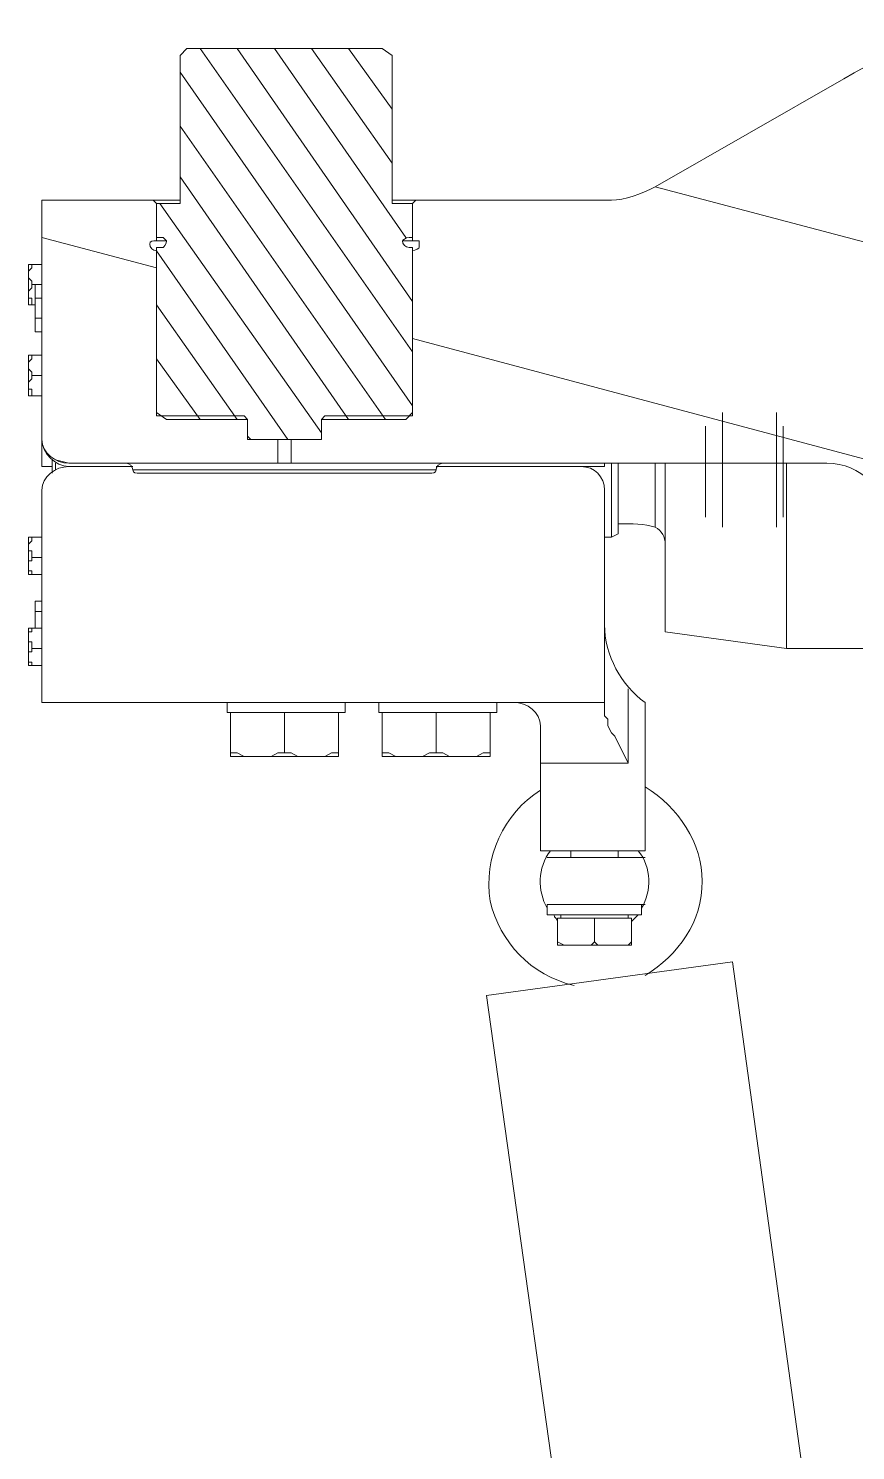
# Model space of a CAD drawing. Header units: millimetres. Extents: x 25083 to 52777, y 24772 to 45779.
# Drawn here: x 48889.7 to 48980.8, y 38674.1 to 38830.9 of the extents above; entities that cross this region are included whole.
import ezdxf

# ---------------------------------------------------------------- set-up
doc = ezdxf.new("R2010")
doc.units = ezdxf.units.MM

# ---------------------------------------------------------------- blocks, each defined once
blk = doc.blocks.new('zw$F4C5')
at = {"color": 7, "lineweight": 5}
for points in [[(16.71, 359.85), (17.45, 360.59)], [(38.99, 360.59), (17.45, 360.59)], [(40.11, 359.85), (38.99, 360.59)], [(16.71, 359.85), (16.71, 343.51)], [(40.11, 359.85), (40.11, 343.51)], [(89.87, 357.25), (69.07, 345.36)], [(1.49, 314.54), (1.49, 343.88)], [(16.71, 343.88), (1.49, 343.88)], [(13.74, 343.88), (14.11, 343.51)], [(14.11, 343.51), (14.11, 339.42)], [(16.34, 343.51), (14.11, 343.51)], [(16.71, 343.51), (14.11, 343.51)], [(64.25, 343.88), (40.11, 343.88)], [(42.33, 343.51), (40.11, 343.51)], [(42.33, 343.51), (40.11, 343.51)], [(42.71, 343.88), (42.33, 343.51)], [(42.33, 343.51), (42.33, 339.42)], [(14.11, 339.79), (14.85, 339.79)], [(14.11, 339.42), (15.23, 339.42)], [(14.11, 320.11), (14.11, 338.68)], [(14.11, 338.68), (14.85, 338.68)], [(41.22, 339.42), (42.33, 339.42)], [(41.96, 339.79), (42.33, 339.79)], [(41.96, 338.68), (42.33, 338.68)], [(42.33, 320.11), (42.33, 338.68)], [(0, 332.37), (0, 336.82)], [(0, 335.71), (0, 336.08), (0.37, 336.45), (0.37, 336.82)], [(1.49, 336.82), (0, 336.82)], [(0.37, 334.59), (0.37, 334.97), (0, 335.34), (0, 335.71)], [(0, 333.48), (0, 333.85), (0.37, 334.22), (0.37, 334.59)], [(1.49, 334.59), (0.37, 334.59)], [(0.74, 329.4), (0.74, 334.59)], [(0.74, 334.59), (1.49, 334.59)], [(0.37, 332.37), (0.37, 333.11), (0, 333.11), (0, 333.48)], [(0, 332.37), (0.74, 332.37)], [(0.74, 333.11), (1.49, 333.11)], [(0.74, 330.88), (1.49, 330.88)], [(0.74, 329.4), (1.49, 329.4)], [(0, 322.34), (0, 326.8)], [(0, 325.68), (0, 326.05), (0.37, 326.42), (0.37, 326.8)], [(1.49, 326.8), (0, 326.8)], [(0.37, 324.57), (0.37, 324.94), (0, 325.31), (0, 325.68)], [(0, 323.45), (0, 323.83), (0.37, 324.2), (0.37, 324.57)], [(1.49, 324.57), (0.37, 324.57)], [(0.37, 322.34), (0.37, 323.08), (0, 323.08), (0, 323.45)], [(0, 322.34), (1.49, 322.34)], [(14.11, 320.48), (15.23, 319.74)], [(23.77, 320.11), (14.11, 320.11)], [(24.14, 319.74), (15.23, 319.74)], [(23.77, 320.11), (24.14, 319.74)], [(24.14, 319.74), (24.14, 317.51)], [(32.68, 320.11), (32.31, 319.74)], [(32.31, 319.74), (32.31, 317.51)], [(41.59, 319.74), (32.31, 319.74)], [(42.33, 320.11), (32.68, 320.11)], [(42.33, 320.48), (41.59, 319.74)], [(76.5, 307.86), (76.5, 320.48)], [(82.44, 307.86), (82.44, 320.48)], [(24.14, 317.51), (24.14, 319.37)], [(32.31, 317.51), (32.31, 319.37)], [(74.64, 319), (74.64, 308.97)], [(83.18, 319), (83.18, 308.97)], [(24.14, 317.51), (24.51, 317.51)], [(32.31, 317.51), (24.14, 317.51)], [(27.48, 317.51), (27.48, 314.91)], [(28.97, 317.51), (28.97, 314.91)], [(32.31, 317.51), (31.94, 317.51)], [(2.6, 315.28), (2.6, 313.8)], [(1.49, 314.54), (2.6, 314.54)], [(2.97, 314.91), (2.97, 314.17)], [(4.46, 314.91), (88.01, 314.91)], [(4.46, 314.54), (11.51, 314.54)], [(11.51, 314.17), (44.93, 314.17)], [(44.19, 313.8), (12.25, 313.8)], [(44.93, 314.54), (63.5, 314.54)], [(63.5, 314.91), (63.5, 314.54)], [(64.25, 306.74), (64.25, 314.91)], [(64.99, 307.11), (64.99, 314.91)], [(69.07, 307.86), (69.07, 314.91)], [(70.19, 314.91), (70.19, 296.34)], [(83.56, 314.91), (83.56, 294.49)], [(1.49, 311.94), (1.49, 288.55)], [(63.5, 311.94), (63.5, 287.43)], [(0, 302.66), (0, 306.74)], [(0, 305.63), (0, 306), (0.37, 306.37), (0.37, 306.74)], [(1.49, 306.74), (0, 306.74)], [(0.37, 304.51), (0.37, 305.26), (0, 305.26), (0, 305.63)], [(63.5, 306.74), (64.25, 306.74)], [(64.99, 307.11), (64.25, 306.74)], [(0, 303.77), (0, 304.14), (0.37, 304.14), (0.37, 304.51)], [(1.49, 304.51), (0.37, 304.51)], [(0.37, 302.66), (0.37, 303.03), (0, 303.03), (0, 303.77)], [(0, 302.66), (1.49, 302.66)], [(0.74, 296.72), (0.74, 299.69)], [(0.74, 299.69), (1.49, 299.69)], [(0.74, 298.57), (1.49, 298.57)], [(0, 292.63), (0, 296.72)], [(0, 295.6), (0, 296.34), (0.37, 296.34), (0.37, 296.72)], [(1.49, 296.72), (0, 296.72)], [(70.19, 296.34), (83.56, 294.49)], [(0.37, 294.49), (0.37, 295.23), (0, 295.23), (0, 295.6)], [(0, 293.74), (0, 294.12), (0.37, 294.12), (0.37, 294.49)], [(0.37, 292.63), (0.37, 293), (0, 293), (0, 293.74)], [(1.49, 294.49), (0.37, 294.49)], [(83.56, 294.49), (94.7, 294.49)], [(0, 292.63), (1.49, 292.63)], [(66.1, 290.03), (66.1, 281.86)], [(63.5, 288.55), (1.49, 288.55)], [(21.91, 287.43), (21.91, 288.55)], [(34.91, 287.43), (34.91, 288.55)], [(38.62, 287.43), (38.62, 288.55)], [(51.62, 287.43), (51.62, 288.55)], [(67.96, 288.55), (67.96, 272.21)], [(21.91, 287.43), (34.91, 287.43)], [(22.28, 287.43), (22.28, 282.6)], [(34.17, 287.43), (22.28, 287.43)], [(28.22, 287.43), (28.22, 282.98)], [(34.17, 282.6), (34.17, 287.43)], [(38.62, 287.43), (51.62, 287.43)], [(38.99, 287.43), (38.99, 282.6)], [(50.88, 287.43), (38.99, 287.43)], [(44.93, 287.43), (44.93, 282.98)], [(50.88, 282.6), (50.88, 287.43)], [(66.1, 281.86), (64.62, 284.83), (64.25, 285.2), (63.87, 285.95), (63.87, 286.69), (63.5, 287.06), (63.5, 287.43)], [(56.45, 272.21), (56.45, 285.95)], [(25.25, 282.6), (23.77, 282.6), (23.02, 282.98), (22.28, 282.98)], [(22.28, 282.6), (34.17, 282.6)], [(28.22, 282.98), (27.48, 282.98), (26.74, 282.6), (25.25, 282.6)], [(31.19, 282.6), (29.71, 282.6), (28.97, 282.98), (28.22, 282.98)], [(34.17, 282.98), (33.42, 282.98), (32.68, 282.6), (31.19, 282.6)], [(41.96, 282.6), (40.48, 282.6), (39.74, 282.98), (38.99, 282.98)], [(38.99, 282.6), (50.88, 282.6)], [(44.93, 282.98), (44.19, 282.98), (43.45, 282.6), (41.96, 282.6)], [(47.91, 282.6), (46.42, 282.6), (45.68, 282.98), (44.93, 282.98)], [(50.88, 282.98), (50.13, 282.98), (49.39, 282.6), (47.91, 282.6)], [(66.1, 281.86), (56.45, 281.86)], [(67.96, 272.21), (56.45, 272.21)], [(57.19, 271.46), (67.96, 271.46)], [(59.79, 272.21), (59.79, 271.46)], [(64.99, 272.21), (64.99, 271.46)], [(67.96, 266.26), (57.19, 266.26)], [(57.19, 266.26), (57.19, 265.15)], [(57.19, 265.15), (67.59, 265.15)], [(58.67, 265.15), (58.67, 264.78)], [(59.42, 266.26), (65.36, 266.26)], [(66.1, 265.15), (66.1, 264.78)], [(67.59, 266.26), (67.59, 265.15)], [(58.3, 264.78), (58.3, 261.81)], [(66.47, 264.78), (58.3, 264.78)], [(62.39, 264.78), (62.39, 262.18)], [(66.47, 261.81), (66.47, 264.78)], [(60.53, 261.81), (59.05, 261.81), (58.3, 262.18)], [(58.3, 261.81), (66.47, 261.81)], [(62.39, 262.18), (62.02, 261.81), (60.53, 261.81)], [(64.62, 261.81), (62.76, 261.81), (62.39, 262.18)], [(66.47, 262.18), (66.1, 261.81), (64.62, 261.81)], [(77.61, 259.95), (50.5, 256.24)], [(77.61, 259.95), (87.64, 187.16)], [(50.5, 256.24), (60.9, 181.97)]]:
    blk.add_lwpolyline(points, dxfattribs=at)
at = {"color": 7, "lineweight": 0}
for points in [[(18.94, 360.59), (42.33, 327.17)], [(23.02, 360.59), (42.33, 332.74)], [(27.11, 360.59), (41.59, 339.79)], [(31.19, 360.59), (40.11, 347.96)], [(35.28, 360.59), (40.11, 353.91)], [(16.71, 357.99), (42.33, 321.23)], [(16.71, 352.05), (39.36, 319.74)], [(16.71, 346.48), (35.28, 319.74)], [(69.07, 345.36), (122.55, 331.25)], [(14.48, 343.51), (32.31, 318.25)], [(1.49, 339.79), (14.11, 336.45)], [(14.11, 338.31), (28.59, 317.51)], [(14.11, 332.37), (23.02, 319.74)], [(42.33, 328.65), (185.68, 290.4)], [(14.11, 326.42), (18.94, 319.74)], [(14.11, 320.85), (14.11, 320.48)], [(24.14, 317.88), (24.51, 317.51)], [(2.97, 315.28), (4.46, 314.91)]]:
    blk.add_lwpolyline(points, dxfattribs=at)
at = {"color": 7, "lineweight": 5}
for points in [[(109.92, 362.82), (102.87, 362.82), (95.81, 360.96), (89.87, 357.25)], [(64.25, 343.88), (65.73, 343.88), (67.59, 344.62), (69.07, 345.36)], [(16.34, 343.51), (16.34, 343.51), (16.71, 343.51), (16.71, 343.51)], [(40.11, 343.51), (40.11, 343.51), (40.11, 343.51), (40.11, 343.51)], [(14.11, 339.42), (13.74, 339.42), (13.37, 339.42), (13.37, 339.05)], [(13.37, 339.05), (13.37, 338.68), (13.74, 338.31), (14.11, 338.31)], [(14.85, 339.79), (14.85, 339.79), (15.23, 339.42), (15.23, 339.42)], [(15.23, 339.42), (15.23, 339.05), (14.85, 338.68), (14.85, 338.68)], [(41.96, 339.79), (41.59, 339.79), (41.22, 339.42), (41.22, 339.42)], [(41.22, 339.42), (41.22, 339.05), (41.59, 338.68), (41.96, 338.68)], [(42.33, 339.42), (42.71, 339.42), (43.08, 339.42), (43.08, 339.42)], [(43.08, 338.68), (43.08, 338.68), (42.71, 338.31), (42.33, 338.31)], [(43.08, 339.42), (43.08, 339.05), (43.08, 339.05), (43.08, 338.68)], [(24.14, 319.37), (24.14, 319.74), (24.14, 319.74), (24.14, 319.74)], [(32.31, 319.74), (32.31, 319.74), (32.31, 319.74), (32.31, 319.37)], [(1.49, 317.51), (1.49, 316.03), (2.97, 314.54), (4.46, 314.54)], [(1.49, 317.51), (1.49, 316.03), (2.97, 314.91), (4.46, 314.91)], [(4.46, 314.54), (2.97, 314.54), (1.49, 313.43), (1.49, 311.94)], [(11.51, 314.17), (11.51, 314.54), (11.14, 314.91), (10.77, 314.91)], [(11.51, 314.17), (11.51, 313.8), (11.88, 313.8), (12.25, 313.8)], [(44.19, 313.8), (44.56, 313.8), (44.93, 313.8), (44.93, 314.17)], [(45.68, 314.91), (45.31, 314.91), (44.93, 314.54), (44.93, 314.17)], [(63.5, 311.94), (63.5, 313.43), (62.39, 314.54), (60.9, 314.54)], [(94.7, 308.23), (94.7, 311.94), (91.73, 314.91), (88.01, 314.91)], [(69.07, 307.86), (67.96, 308.23), (66.47, 308.23), (64.99, 308.23)], [(70.19, 306), (70.19, 306.74), (69.82, 307.49), (69.07, 307.86)], [(63.5, 297.09), (63.5, 293.74), (65.36, 290.4), (67.96, 288.55)], [(56.45, 285.95), (56.45, 287.43), (54.96, 288.55), (53.48, 288.55)], [(67.96, 279.26), (71.67, 277.03), (74.27, 272.95), (74.27, 268.86)], [(56.45, 278.89), (52.36, 276.29), (50.13, 271.46), (50.88, 266.64)], [(57.56, 272.21), (56.08, 270.35), (56.08, 267.75), (57.19, 265.89)], [(67.22, 272.21), (68.7, 270.35), (68.7, 267.75), (67.59, 265.89)], [(74.27, 268.86), (74.27, 264.41), (71.67, 260.69), (67.96, 258.47)], [(50.88, 266.64), (51.99, 262.18), (55.33, 258.47), (60.16, 257.35)], [(57.93, 265.15), (57.93, 264.78), (58.3, 264.78), (58.3, 264.41)], [(66.47, 264.41), (66.84, 264.78), (66.84, 264.78), (67.22, 265.15)]]:
    blk.add_open_spline(points, degree=3, dxfattribs=at)

msp = doc.modelspace()

# ---------------------------------------------------------------- block references
msp.add_blockref('zw$F4C5', (48889.655, 38468.039))

doc.saveas('drawing.dxf')
